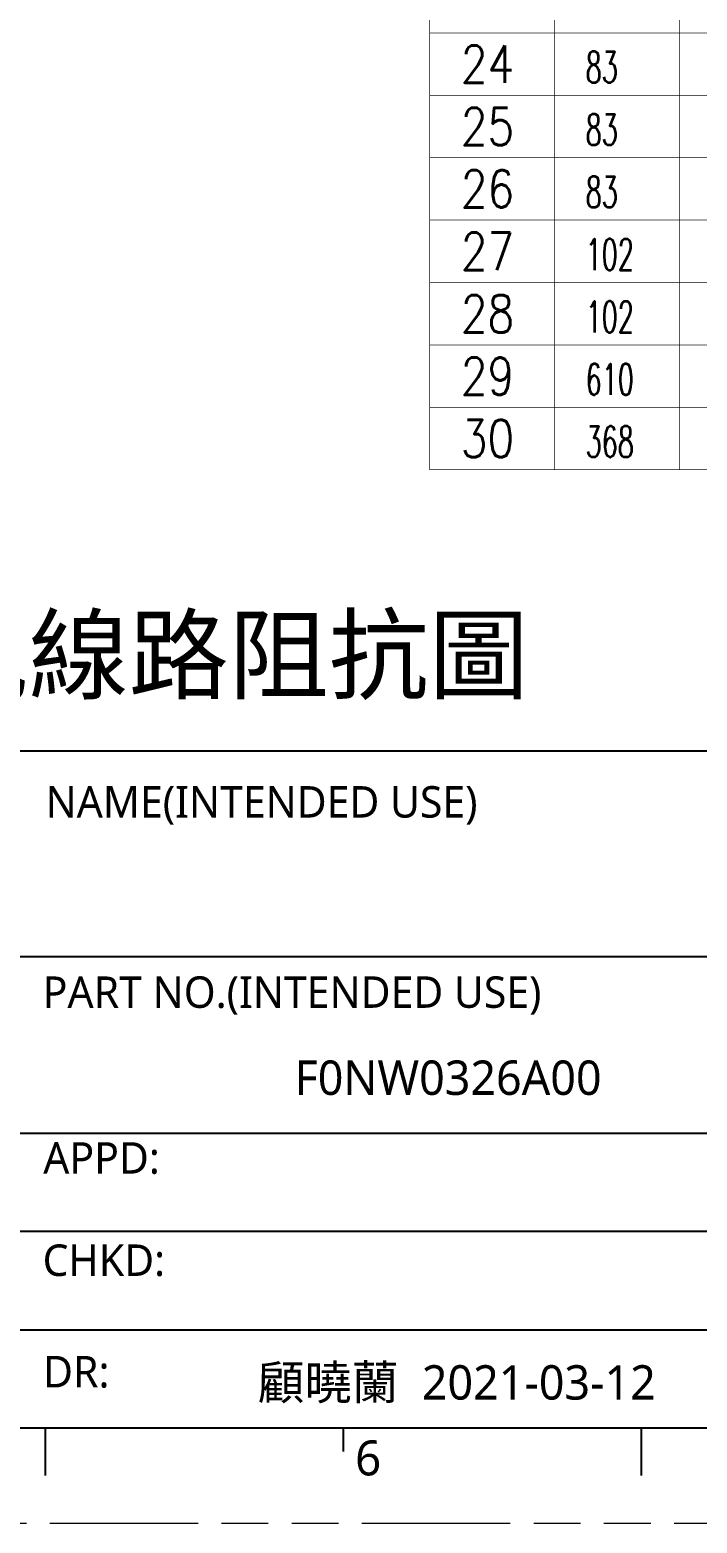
# Model space of a CAD drawing. Extents: x 176 to 489, y 37 to 258.
# Drawn here: x 374.8 to 417.5, y 36.7 to 132.4 of the extents above; entities that cross this region are included whole.
import ezdxf

# ---------------------------------------------------------------- set-up
doc = ezdxf.new("R2010")
doc.units = 0
doc.linetypes.add('PHANTOM', pattern=[29.5, 9.5, -1.5, 3, -1.5, 3, -1.5, 9.5])
doc.layers.get('0').update_dxf_attribs({"color": 10})
doc.layers.add('0PAPERF', color=2, linetype='PHANTOM', lineweight=5, plot=False)
doc.layers.add('biaozhu3', color=7, linetype='Continuous')
doc.layers.add('DIM', color=3, linetype='Continuous', lineweight=5)
doc.styles.get("Standard").update_dxf_attribs({"font": 'txt.shx'})

# ---------------------------------------------------------------- blocks, each defined once
blk = doc.blocks.new('PAD_R7')
at = {"layer": 'biaozhu3', "const_width": 0.5}
blk.add_lwpolyline([(0.25, 0, 1), (-0.25, 0, 1)], format="xyb", close=True, dxfattribs=at)

msp = doc.modelspace()

# ---------------------------------------------------------------- linework, layer by layer
at = {"color": 0}
for p, q in [((305.049, 86.218), (479.531, 86.218)), ((479.531, 73.014), (373.899, 73.014)), ((479.531, 61.696), (373.899, 61.696)), ((420.113, 55.408), (350.32, 55.408)), ((373.899, 49.12), (420.113, 49.12))]:
    msp.add_line(p, q, dxfattribs=at)
for p, q in [((184.812, 42.832), (479.594, 42.832)), ((375.733, 42.832), (375.733, 39.777)), ((394.825, 42.832), (394.825, 41.305)), ((413.917, 42.832), (413.917, 39.777))]:
    msp.add_line(p, q)
msp.add_lwpolyline([(373.899, 86.218), (479.531, 86.218), (479.531, 73.014), (373.899, 73.014)], close=True, dxfattribs=at)
at = {"layer": '0PAPERF'}
msp.add_line((176.028, 36.723), (489.218, 36.723), dxfattribs=at)
at = {"layer": 'biaozhu3', "const_width": 0.04}
for points in [[(400.358, 228.232), (400.358, 104.232)], [(408.358, 228.232), (408.358, 104.232)], [(416.358, 228.232), (416.358, 104.232)], [(400.358, 132.232), (464.358, 132.232)], [(400.358, 128.232), (464.358, 128.232)], [(400.358, 124.232), (464.358, 124.232)], [(400.358, 120.232), (464.358, 120.232)], [(400.358, 116.232), (464.358, 116.232)], [(400.358, 112.232), (464.358, 112.232)], [(400.358, 108.232), (464.358, 108.232)], [(400.358, 104.232), (464.358, 104.232)]]:
    msp.add_lwpolyline(points, dxfattribs=at)

# ---------------------------------------------------------------- block references
at = {"layer": 'biaozhu3', "xscale": 0.04, "yscale": 0.04, "zscale": 4}
for p in [(400.358, 132.232), (400.358, 128.232), (400.358, 124.232), (400.358, 120.232), (400.358, 116.232), (400.358, 112.232), (400.358, 108.232), (400.358, 104.232), (400.358, 104.232), (408.358, 104.232), (416.358, 104.232)]:
    msp.add_blockref('PAD_R7', p, dxfattribs=at)

# ---------------------------------------------------------------- texts
at = {"color": 0}
for s, insert, char_height, width, attachment_point in [('{\\fMicrosoft JhengHei|b0|i0|c136|p0;NAME(INTENDED USE)}', (375.756, 83.955), 2.01477, 39.84591, 1), ('{\\fMicrosoft JhengHei|b0|i0|c136|p0;PART NO.(INTENDED USE)}', (375.574, 71.762), 2.01477, 40.83361, 1), ('{\\fMicrosoft JhengHei|b0|i0|c136|p18;F0NW0326A00}', (401.541, 65.255), 2.20436, 37.22621, 5), ('{\\fMicrosoft JhengHei|b0|i0|c136|p0;APPD:}', (375.608, 61.135), 2.01477, 9.37153, 1), ('{\\fMicrosoft JhengHei|b0|i0|c136|p0;CHKD:}', (375.568, 54.581), 2.01477, 9.37153, 1), ('{\\fMicrosoft JhengHei|b0|i0|c136|p0;DR:}', (375.602, 47.436), 2.01477, 9.37153, 1), ('{\\fMicrosoft JhengHei|b0|i0|c136|p18;顧曉蘭  2021-03-12}', (402.1, 45.62), 2.20436, 37.22621, 5)]:
    msp.add_mtext(s, dxfattribs=dict(at, insert=insert, char_height=char_height, width=width, attachment_point=attachment_point))
at = {"layer": '0PAPERF', "linetype": 'Continuous', "insert": (304.165, 102.559), "char_height": 4.69896, "width": 128.48085, "attachment_point": 1}
msp.add_mtext('{\\fMicrosoft JhengHei|b1|i0|c136|p18;NOTES:}\\P{\\fMicrosoft JhengHei|b0|i0|c136|p18;阻抗線的線寬及公差詳見線路阻抗圖}', dxfattribs=at)
at = {"layer": 'biaozhu3'}
for s, height, width, p in [('24', 2.4, 0.833333, (402.358, 129.032)), ('83', 2, 0.6, (410.358, 129.032)), ('25', 2.4, 0.833333, (402.358, 125.032)), ('83', 2, 0.6, (410.358, 125.032)), ('26', 2.4, 0.833333, (402.358, 121.032)), ('83', 2, 0.6, (410.358, 121.032)), ('27', 2.4, 0.833333, (402.358, 117.032)), ('102', 2, 0.6, (410.358, 117.032)), ('28', 2.4, 0.833333, (402.358, 113.032)), ('102', 2, 0.6, (410.358, 113.032)), ('29', 2.4, 0.833333, (402.358, 109.032)), ('610', 2, 0.6, (410.358, 109.032)), ('30', 2.4, 0.833333, (402.358, 105.032)), ('368', 2, 0.6, (410.358, 105.032))]:
    msp.add_text(s, height=height, dxfattribs=dict(at, width=width)).set_placement(p)
at = {"layer": 'DIM', "insert": (395.588, 42.021), "char_height": 2.24088, "width": 1.36432, "attachment_point": 1}
msp.add_mtext('{\\fMicrosoft JhengHei|b0|i0|c136|p0;\\C0;6}', dxfattribs=at)

doc.saveas('drawing.dxf')
